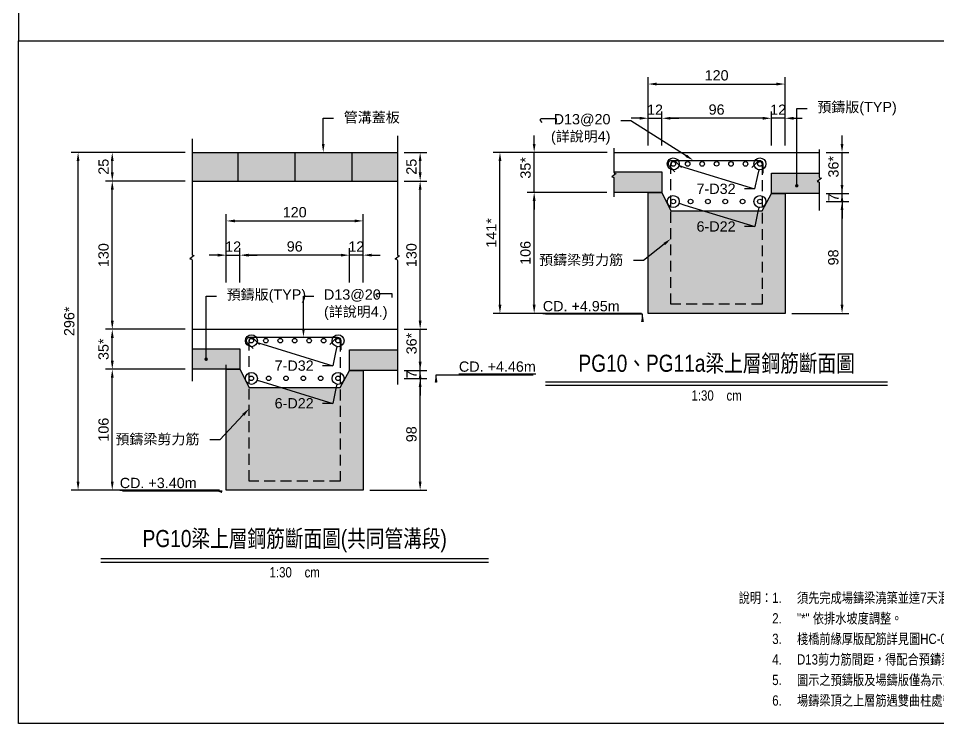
# Model space of a CAD drawing. Header units: millimetres. Extents: x 4668 to 40173, y -3560 to 14620.
# Drawn here: x 4694 to 5501, y -3560 to -2942 of the extents above; entities that cross this region are included whole.
import ezdxf
from ezdxf import colors
from ezdxf.entities.mleader import LeaderData, LeaderLine
from ezdxf.enums import TextEntityAlignment as Align
from ezdxf.math import Vec2, Vec3

# ---------------------------------------------------------------- set-up
doc = ezdxf.new("R2010")
doc.units = ezdxf.units.MM
doc.linetypes.add('HIDDEN2', pattern=[4.7625, 3.175, -1.5875])
doc.layers.get('0').transparency = 0.5
doc.layers.add('HB_0', color=7, linetype='Continuous', transparency=0.5)
doc.layers.add('預鑄版_HATCH', color=253, linetype='Continuous', transparency=0.8)
for name, color, linetype in [('HB_DIM', 1, 'Continuous'), ('HB_TXT_CTEXT', 2, 'Continuous'), ('鋼筋', 3, 'Continuous')]:
    doc.layers.add(name, color=color, linetype=linetype)
doc.styles.get("Standard").update_dxf_attribs({"font": 'arial.ttf'})
doc.dimstyles.new('30', dxfattribs={"dimscale": 3, "dimtxt": 3, "dimasz": 2.5, "dimexe": 2, "dimexo": 2, "dimgap": 1, "dimtad": 1, "dimdsep": 46, "dimtxsty": 'Standard', "dimcen": 0, "dimclrd": 1, "dimclre": 1, "dimclrt": 2, "dimadec": 0, "dimazin": 0, "dimtfac": 1, "dimtix": 1, "dimtmove": 2, "dimatfit": 3, "dimfxl": 1, "dimtolj": 1, "dimtzin": 0, "dimarcsym": 0})

# ---------------------------------------------------------------- blocks, each defined once
blk = doc.blocks.new('共管蓋板')
at = {"layer": 'HB_0'}
h = blk.add_hatch(color=253, dxfattribs=at)
h.dxf.hatch_style = 1
h.paths.add_polyline_path([(90, 0), (-90, 0), (-90, -25), (90, -25)])
at = {"layer": 'HB_0', "linetype": 'Continuous'}
for p, q in [((-90, 0), (90, 0)), ((-90, -25), (90, -25))]:
    blk.add_line(p, q, dxfattribs=at)
at = {"layer": 'HB_0'}
for points in [[(0, 0), (0, -25)], [(50, 0), (50, -25)], [(-50, 0), (-50, -25)]]:
    blk.add_lwpolyline(points, dxfattribs=at)
blk = doc.blocks.new('預鑄單元說明')
at = {"layer": 'HB_TXT_CTEXT', "width": 0.8}
for s, p in [('說明：1.', (-422.83, 110.27)), ('2.', (-422.83, 92.27)), ('3.', (-422.83, 74.27)), ('4.', (-422.83, 56.27)), ('5.', (-422.83, 38.27)), ('6.', (-422.83, 20.27))]:
    blk.add_text(s, height=9, dxfattribs=at).set_placement(p, align=Align.MIDDLE_RIGHT)
for s, p in [('須先完成場鑄梁澆築並達7天混凝土強度後，方可吊放預鑄版。', (-409.52, 110.27)), ('"*" 依排水坡度調整。', (-409.52, 92.27)), ('棧橋前緣厚版配筋詳見圖HC-026~HC-028。', (-409.52, 74.27)), ('D13剪力筋間距，得配合預鑄梁剪力筋間距調整。', (-409.52, 56.27)), ('圖示之預鑄版及場鑄版僅為示意，其配置詳見圖HS-051~HS-053。', (-409.52, 38.27)), ('場鑄梁頂之上層筋遇雙曲柱處彎折，詳見圖HC-026~HC-028。', (-409.52, 20.27))]:
    blk.add_text(s, height=9, dxfattribs=at).set_placement(p, align=Align.MIDDLE_LEFT)
blk = doc.blocks.new('_DotBlank')
at = {"color": 0, "linetype": 'ByBlock', "lineweight": -2}
blk.add_line((-0.5, 0), (-1, 0), dxfattribs=at)
blk.add_circle((0, 0), 0.5, dxfattribs=at)
blk = doc.blocks.new('*U280')
at = {"layer": 'HB_0', "color": 3, "linetype": 'Continuous'}
blk.add_circle((0, 0), 2, dxfattribs=at)
blk = doc.blocks.new('*U279')
at = {"layer": 'HB_0', "color": 0, "linetype": 'ByBlock', "lineweight": -2}
for p in [(0, 0), (5.76, -11.28), (11.52, -22.56), (17.29, -33.84), (23.05, -45.12), (28.81, -56.4), (34.57, -67.68)]:
    blk.add_blockref('*U280', p, dxfattribs=at)
blk = doc.blocks.new('*U282')
at = {"layer": 'HB_0', "color": 3, "linetype": 'Continuous'}
blk.add_circle((0, 0), 2, dxfattribs=at)
blk = doc.blocks.new('*U281')
at = {"layer": 'HB_0', "color": 0, "linetype": 'ByBlock', "lineweight": -2}
for p in [(0, 0), (6.91, -13.54), (13.83, -27.07), (20.74, -40.61), (27.66, -54.14), (34.57, -67.68)]:
    blk.add_blockref('*U282', p, dxfattribs=at)
blk = doc.blocks.new('*D295')
at = {"layer": 'Defpoints', "color": 0}
for p in [(4746.71, -3059.47), (4846.71, -3059.47), (4876.71, -3355.47)]:
    blk.add_point(p, dxfattribs=at)
at = {"layer": 'HB_DIM', "color": 1, "linetype": 'Continuous', "lineweight": -2}
for p, q in [((4840.71, -3059.47), (4740.71, -3059.47)), ((4746.71, -3347.97), (4746.71, -3066.97)), ((4870.71, -3355.47), (4740.71, -3355.47))]:
    blk.add_line(p, q, dxfattribs=at)
at = {"layer": 'HB_DIM', "color": 1}
for points in [[(4747.96, -3066.97), (4745.46, -3066.97), (4746.71, -3059.47)], [(4745.46, -3347.97), (4747.96, -3347.97), (4746.71, -3355.47)]]:
    blk.add_solid(points, dxfattribs=at)
at = {"layer": 'HB_DIM', "color": 2, "insert": (4739.06, -3207.47), "char_height": 9, "attachment_point": 5, "rotation": 90}
blk.add_mtext('\\A1;296*', dxfattribs=at)
blk = doc.blocks.new('*D296')
at = {"layer": 'Defpoints', "color": 0}
for p in [(5026.71, -3250.47), (5046.71, -3250.47), (5026.71, -3257.47)]:
    blk.add_point(p, dxfattribs=at)
at = {"layer": 'HB_DIM', "color": 1, "linetype": 'Continuous', "lineweight": -2}
for p, q in [((5046.71, -3242.97), (5046.71, -3235.47)), ((5032.71, -3250.47), (5052.71, -3250.47)), ((5046.71, -3257.47), (5046.71, -3250.47)), ((5032.71, -3257.47), (5052.71, -3257.47)), ((5046.71, -3264.97), (5046.71, -3272.47))]:
    blk.add_line(p, q, dxfattribs=at)
at = {"layer": 'HB_DIM', "color": 1}
for points in [[(5045.46, -3242.97), (5047.96, -3242.97), (5046.71, -3250.47)], [(5047.96, -3264.97), (5045.46, -3264.97), (5046.71, -3257.47)]]:
    blk.add_solid(points, dxfattribs=at)
at = {"layer": 'HB_DIM', "color": 2, "insert": (5039.21, -3253.97), "char_height": 9, "attachment_point": 5, "rotation": 90}
blk.add_mtext('\\A1;7', dxfattribs=at)
blk = doc.blocks.new('*D297')
at = {"layer": 'Defpoints', "color": 0}
for p in [(5026.71, -3214.47), (5046.71, -3214.47), (5026.71, -3250.47)]:
    blk.add_point(p, dxfattribs=at)
at = {"layer": 'HB_DIM', "color": 1, "linetype": 'Continuous', "lineweight": -2}
for p, q in [((5046.71, -3206.97), (5046.71, -3199.47)), ((5032.71, -3214.47), (5052.71, -3214.47)), ((5046.71, -3250.47), (5046.71, -3214.47)), ((5032.71, -3250.47), (5052.71, -3250.47)), ((5046.71, -3257.97), (5046.71, -3265.47))]:
    blk.add_line(p, q, dxfattribs=at)
at = {"layer": 'HB_DIM', "color": 1}
for points in [[(5045.46, -3206.97), (5047.96, -3206.97), (5046.71, -3214.47)], [(5047.96, -3257.97), (5045.46, -3257.97), (5046.71, -3250.47)]]:
    blk.add_solid(points, dxfattribs=at)
at = {"layer": 'HB_DIM', "color": 2, "insert": (5039.21, -3226.97), "char_height": 9, "attachment_point": 5, "rotation": 90}
blk.add_mtext('\\A1;36*', dxfattribs=at)
blk = doc.blocks.new('*D298')
at = {"layer": 'Defpoints', "color": 0}
for p in [(5026.71, -3257.47), (5046.71, -3257.47), (4996.71, -3355.47)]:
    blk.add_point(p, dxfattribs=at)
at = {"layer": 'HB_DIM', "color": 1, "linetype": 'Continuous', "lineweight": -2}
for p, q in [((5032.71, -3257.47), (5052.71, -3257.47)), ((5046.71, -3347.97), (5046.71, -3264.97)), ((5002.71, -3355.47), (5052.71, -3355.47))]:
    blk.add_line(p, q, dxfattribs=at)
at = {"layer": 'HB_DIM', "color": 1}
for points in [[(5047.96, -3264.97), (5045.46, -3264.97), (5046.71, -3257.47)], [(5045.46, -3347.97), (5047.96, -3347.97), (5046.71, -3355.47)]]:
    blk.add_solid(points, dxfattribs=at)
at = {"layer": 'HB_DIM', "color": 2, "insert": (5039.11, -3306.47), "char_height": 9, "attachment_point": 5, "rotation": 90}
blk.add_mtext('\\A1;98', dxfattribs=at)
blk = doc.blocks.new('*D299')
at = {"layer": 'Defpoints', "color": 0}
for p in [(5026.71, -3084.47), (5046.71, -3084.47), (5026.71, -3214.47)]:
    blk.add_point(p, dxfattribs=at)
at = {"layer": 'HB_DIM', "color": 1, "linetype": 'Continuous', "lineweight": -2}
for p, q in [((5032.71, -3084.47), (5052.71, -3084.47)), ((5046.71, -3206.97), (5046.71, -3091.97)), ((5032.71, -3214.47), (5052.71, -3214.47))]:
    blk.add_line(p, q, dxfattribs=at)
at = {"layer": 'HB_DIM', "color": 1}
for points in [[(5047.96, -3091.97), (5045.46, -3091.97), (5046.71, -3084.47)], [(5045.46, -3206.97), (5047.96, -3206.97), (5046.71, -3214.47)]]:
    blk.add_solid(points, dxfattribs=at)
at = {"layer": 'HB_DIM', "color": 2, "insert": (5039.11, -3149.47), "char_height": 9, "attachment_point": 5, "rotation": 90}
blk.add_mtext('\\A1;130', dxfattribs=at)
blk = doc.blocks.new('*D300')
at = {"layer": 'Defpoints', "color": 0}
for p in [(5026.71, -3059.47), (5046.71, -3059.47), (5026.71, -3084.47)]:
    blk.add_point(p, dxfattribs=at)
at = {"layer": 'HB_DIM', "color": 1, "linetype": 'Continuous', "lineweight": -2}
for p, q in [((5032.71, -3059.47), (5052.71, -3059.47)), ((5046.71, -3076.97), (5046.71, -3066.97)), ((5032.71, -3084.47), (5052.71, -3084.47))]:
    blk.add_line(p, q, dxfattribs=at)
at = {"layer": 'HB_DIM', "color": 1}
for points in [[(5047.96, -3066.97), (5045.46, -3066.97), (5046.71, -3059.47)], [(5045.46, -3076.97), (5047.96, -3076.97), (5046.71, -3084.47)]]:
    blk.add_solid(points, dxfattribs=at)
at = {"layer": 'HB_DIM', "color": 2, "insert": (5039.11, -3071.97), "char_height": 9, "attachment_point": 5, "rotation": 90}
blk.add_mtext('\\A1;25', dxfattribs=at)
blk = doc.blocks.new('*D301')
at = {"layer": 'Defpoints', "color": 0}
for p in [(4776.71, -3059.47), (4846.71, -3059.47), (4846.71, -3084.47)]:
    blk.add_point(p, dxfattribs=at)
at = {"layer": 'HB_DIM', "color": 1, "linetype": 'Continuous', "lineweight": -2}
for p, q in [((4840.71, -3059.47), (4770.71, -3059.47)), ((4776.71, -3076.97), (4776.71, -3066.97)), ((4840.71, -3084.47), (4770.71, -3084.47))]:
    blk.add_line(p, q, dxfattribs=at)
at = {"layer": 'HB_DIM', "color": 1}
for points in [[(4777.96, -3066.97), (4775.46, -3066.97), (4776.71, -3059.47)], [(4775.46, -3076.97), (4777.96, -3076.97), (4776.71, -3084.47)]]:
    blk.add_solid(points, dxfattribs=at)
at = {"layer": 'HB_DIM', "color": 2, "insert": (4769.11, -3071.97), "char_height": 9, "attachment_point": 5, "rotation": 90}
blk.add_mtext('\\A1;25', dxfattribs=at)
blk = doc.blocks.new('*D302')
at = {"layer": 'Defpoints', "color": 0}
for p in [(4776.71, -3084.47), (4846.71, -3084.47), (4846.71, -3214.47)]:
    blk.add_point(p, dxfattribs=at)
at = {"layer": 'HB_DIM', "color": 1, "linetype": 'Continuous', "lineweight": -2}
for p, q in [((4840.71, -3084.47), (4770.71, -3084.47)), ((4776.71, -3206.97), (4776.71, -3091.97)), ((4840.71, -3214.47), (4770.71, -3214.47))]:
    blk.add_line(p, q, dxfattribs=at)
at = {"layer": 'HB_DIM', "color": 1}
for points in [[(4777.96, -3091.97), (4775.46, -3091.97), (4776.71, -3084.47)], [(4775.46, -3206.97), (4777.96, -3206.97), (4776.71, -3214.47)]]:
    blk.add_solid(points, dxfattribs=at)
at = {"layer": 'HB_DIM', "color": 2, "insert": (4769.11, -3149.47), "char_height": 9, "attachment_point": 5, "rotation": 90}
blk.add_mtext('\\A1;130', dxfattribs=at)
blk = doc.blocks.new('*D303')
at = {"layer": 'Defpoints', "color": 0}
for p in [(4776.71, -3249.47), (4846.71, -3249.47), (4876.71, -3355.47)]:
    blk.add_point(p, dxfattribs=at)
at = {"layer": 'HB_DIM', "color": 1, "linetype": 'Continuous', "lineweight": -2}
for p, q in [((4840.71, -3249.47), (4770.71, -3249.47)), ((4776.71, -3347.97), (4776.71, -3256.97)), ((4870.71, -3355.47), (4770.71, -3355.47))]:
    blk.add_line(p, q, dxfattribs=at)
at = {"layer": 'HB_DIM', "color": 1}
for points in [[(4777.96, -3256.97), (4775.46, -3256.97), (4776.71, -3249.47)], [(4775.46, -3347.97), (4777.96, -3347.97), (4776.71, -3355.47)]]:
    blk.add_solid(points, dxfattribs=at)
at = {"layer": 'HB_DIM', "color": 2, "insert": (4769.11, -3302.47), "char_height": 9, "attachment_point": 5, "rotation": 90}
blk.add_mtext('\\A1;106', dxfattribs=at)
blk = doc.blocks.new('*D304')
at = {"layer": 'Defpoints', "color": 0}
for p in [(5258.71, -3029.47), (5258.71, -3059.47), (5354.71, -3059.47)]:
    blk.add_point(p, dxfattribs=at)
at = {"layer": 'HB_DIM', "color": 1, "linetype": 'Continuous', "lineweight": -2}
for p, q in [((5258.71, -3053.47), (5258.71, -3023.47)), ((5354.71, -3053.47), (5354.71, -3023.47)), ((5347.21, -3029.47), (5266.21, -3029.47))]:
    blk.add_line(p, q, dxfattribs=at)
at = {"layer": 'HB_DIM', "color": 1}
for points in [[(5266.21, -3028.22), (5266.21, -3030.72), (5258.71, -3029.47)], [(5347.21, -3030.72), (5347.21, -3028.22), (5354.71, -3029.47)]]:
    blk.add_solid(points, dxfattribs=at)
at = {"layer": 'HB_DIM', "color": 2, "insert": (5306.71, -3021.88), "char_height": 9, "attachment_point": 5}
blk.add_mtext('\\A1;96', dxfattribs=at)
blk = doc.blocks.new('*D305')
at = {"layer": 'Defpoints', "color": 0}
for p in [(5366.71, -2999.47), (5246.71, -3059.47), (5366.71, -3059.47)]:
    blk.add_point(p, dxfattribs=at)
at = {"layer": 'HB_DIM', "color": 1, "linetype": 'Continuous', "lineweight": -2}
for p, q in [((5246.71, -3053.47), (5246.71, -2993.47)), ((5366.71, -3053.47), (5366.71, -2993.47)), ((5254.21, -2999.47), (5359.21, -2999.47))]:
    blk.add_line(p, q, dxfattribs=at)
at = {"layer": 'HB_DIM', "color": 1}
for points in [[(5254.21, -2998.22), (5254.21, -3000.72), (5246.71, -2999.47)], [(5359.21, -3000.72), (5359.21, -2998.22), (5366.71, -2999.47)]]:
    blk.add_solid(points, dxfattribs=at)
at = {"layer": 'HB_DIM', "color": 2, "insert": (5306.71, -2991.88), "char_height": 9, "attachment_point": 5}
blk.add_mtext('\\A1;120', dxfattribs=at)
blk = doc.blocks.new('*D306')
at = {"layer": 'Defpoints', "color": 0}
for p in [(5258.71, -3029.47), (5246.71, -3059.47), (5258.71, -3059.47)]:
    blk.add_point(p, dxfattribs=at)
at = {"layer": 'HB_DIM', "color": 1, "linetype": 'Continuous', "lineweight": -2}
for p, q in [((5246.71, -3053.47), (5246.71, -3023.47)), ((5258.71, -3053.47), (5258.71, -3023.47)), ((5239.21, -3029.47), (5231.71, -3029.47)), ((5246.71, -3029.47), (5258.71, -3029.47)), ((5266.21, -3029.47), (5273.71, -3029.47))]:
    blk.add_line(p, q, dxfattribs=at)
at = {"layer": 'HB_DIM', "color": 1}
for points in [[(5239.21, -3030.72), (5239.21, -3028.22), (5246.71, -3029.47)], [(5266.21, -3028.22), (5266.21, -3030.72), (5258.71, -3029.47)]]:
    blk.add_solid(points, dxfattribs=at)
at = {"layer": 'HB_DIM', "color": 2, "insert": (5252.71, -3021.95), "char_height": 9, "attachment_point": 5}
blk.add_mtext('\\A1;12', dxfattribs=at)
blk = doc.blocks.new('*D307')
at = {"layer": 'Defpoints', "color": 0}
for p in [(5354.71, -3029.47), (5354.71, -3059.47), (5366.71, -3059.47)]:
    blk.add_point(p, dxfattribs=at)
at = {"layer": 'HB_DIM', "color": 1, "linetype": 'Continuous', "lineweight": -2}
for p, q in [((5354.71, -3053.47), (5354.71, -3023.47)), ((5366.71, -3053.47), (5366.71, -3023.47)), ((5347.21, -3029.47), (5339.71, -3029.47)), ((5366.71, -3029.47), (5354.71, -3029.47)), ((5374.21, -3029.47), (5381.71, -3029.47))]:
    blk.add_line(p, q, dxfattribs=at)
at = {"layer": 'HB_DIM', "color": 1}
for points in [[(5347.21, -3030.72), (5347.21, -3028.22), (5354.71, -3029.47)], [(5374.21, -3028.22), (5374.21, -3030.72), (5366.71, -3029.47)]]:
    blk.add_solid(points, dxfattribs=at)
at = {"layer": 'HB_DIM', "color": 2, "insert": (5360.71, -3021.95), "char_height": 9, "attachment_point": 5}
blk.add_mtext('\\A1;12', dxfattribs=at)
blk = doc.blocks.new('*D308')
at = {"layer": 'Defpoints', "color": 0}
for p in [(5146.71, -3094.47), (5216.57, -3094.47), (5246.71, -3200.47)]:
    blk.add_point(p, dxfattribs=at)
at = {"layer": 'HB_DIM', "color": 1, "linetype": 'Continuous', "lineweight": -2}
for p, q in [((5210.57, -3094.47), (5140.71, -3094.47)), ((5146.71, -3192.97), (5146.71, -3101.97)), ((5240.71, -3200.47), (5140.71, -3200.47))]:
    blk.add_line(p, q, dxfattribs=at)
at = {"layer": 'HB_DIM', "color": 1}
for points in [[(5147.96, -3101.97), (5145.46, -3101.97), (5146.71, -3094.47)], [(5145.46, -3192.97), (5147.96, -3192.97), (5146.71, -3200.47)]]:
    blk.add_solid(points, dxfattribs=at)
at = {"layer": 'HB_DIM', "color": 2, "insert": (5139.11, -3147.47), "char_height": 9, "attachment_point": 5, "rotation": 90}
blk.add_mtext('\\A1;106', dxfattribs=at)
blk = doc.blocks.new('*D309')
at = {"layer": 'Defpoints', "color": 0}
for p in [(5116.71, -3059.47), (5216.71, -3059.47), (5246.71, -3200.47)]:
    blk.add_point(p, dxfattribs=at)
at = {"layer": 'HB_DIM', "color": 1, "linetype": 'Continuous', "lineweight": -2}
for p, q in [((5210.71, -3059.47), (5110.71, -3059.47)), ((5116.71, -3192.97), (5116.71, -3066.97)), ((5240.71, -3200.47), (5110.71, -3200.47))]:
    blk.add_line(p, q, dxfattribs=at)
at = {"layer": 'HB_DIM', "color": 1}
for points in [[(5117.96, -3066.97), (5115.46, -3066.97), (5116.71, -3059.47)], [(5115.46, -3192.97), (5117.96, -3192.97), (5116.71, -3200.47)]]:
    blk.add_solid(points, dxfattribs=at)
at = {"layer": 'HB_DIM', "color": 2, "insert": (5109.14, -3129.97), "char_height": 9, "attachment_point": 5, "rotation": 90}
blk.add_mtext('\\A1;141*', dxfattribs=at)
blk = doc.blocks.new('*D310')
at = {"layer": 'Defpoints', "color": 0}
for p in [(5146.71, -3059.47), (5216.71, -3059.47), (5216.57, -3094.47)]:
    blk.add_point(p, dxfattribs=at)
at = {"layer": 'HB_DIM', "color": 1, "linetype": 'Continuous', "lineweight": -2}
for p, q in [((5146.71, -3051.97), (5146.71, -3044.47)), ((5210.71, -3059.47), (5140.71, -3059.47)), ((5146.71, -3094.47), (5146.71, -3059.47)), ((5210.57, -3094.47), (5140.71, -3094.47)), ((5146.71, -3101.97), (5146.71, -3109.47))]:
    blk.add_line(p, q, dxfattribs=at)
at = {"layer": 'HB_DIM', "color": 1}
for points in [[(5145.46, -3051.97), (5147.96, -3051.97), (5146.71, -3059.47)], [(5147.96, -3101.97), (5145.46, -3101.97), (5146.71, -3094.47)]]:
    blk.add_solid(points, dxfattribs=at)
at = {"layer": 'HB_DIM', "color": 2, "insert": (5139.21, -3072.97), "char_height": 9, "attachment_point": 5, "rotation": 90}
blk.add_mtext('\\A1;35*', dxfattribs=at)
blk = doc.blocks.new('*D318')
at = {"layer": 'Defpoints', "color": 0}
for p in [(4888.71, -3149.47), (4888.71, -3179.47), (4984.71, -3179.47)]:
    blk.add_point(p, dxfattribs=at)
at = {"layer": 'HB_DIM', "color": 1, "linetype": 'Continuous', "lineweight": -2}
for p, q in [((4888.71, -3173.47), (4888.71, -3143.47)), ((4984.71, -3173.47), (4984.71, -3143.47)), ((4977.21, -3149.47), (4896.21, -3149.47))]:
    blk.add_line(p, q, dxfattribs=at)
at = {"layer": 'HB_DIM', "color": 1}
for points in [[(4896.21, -3148.22), (4896.21, -3150.72), (4888.71, -3149.47)], [(4977.21, -3150.72), (4977.21, -3148.22), (4984.71, -3149.47)]]:
    blk.add_solid(points, dxfattribs=at)
at = {"layer": 'HB_DIM', "color": 2, "insert": (4936.71, -3141.88), "char_height": 9, "attachment_point": 5}
blk.add_mtext('\\A1;96', dxfattribs=at)
blk = doc.blocks.new('*D319')
at = {"layer": 'Defpoints', "color": 0}
for p in [(4996.71, -3119.47), (4876.71, -3179.47), (4996.71, -3179.47)]:
    blk.add_point(p, dxfattribs=at)
at = {"layer": 'HB_DIM', "color": 1, "linetype": 'Continuous', "lineweight": -2}
for p, q in [((4876.71, -3173.47), (4876.71, -3113.47)), ((4996.71, -3173.47), (4996.71, -3113.47)), ((4884.21, -3119.47), (4989.21, -3119.47))]:
    blk.add_line(p, q, dxfattribs=at)
at = {"layer": 'HB_DIM', "color": 1}
for points in [[(4884.21, -3118.22), (4884.21, -3120.72), (4876.71, -3119.47)], [(4989.21, -3120.72), (4989.21, -3118.22), (4996.71, -3119.47)]]:
    blk.add_solid(points, dxfattribs=at)
at = {"layer": 'HB_DIM', "color": 2, "insert": (4936.71, -3111.88), "char_height": 9, "attachment_point": 5}
blk.add_mtext('\\A1;120', dxfattribs=at)
blk = doc.blocks.new('*D320')
at = {"layer": 'Defpoints', "color": 0}
for p in [(4888.71, -3149.47), (4876.71, -3179.47), (4888.71, -3179.47)]:
    blk.add_point(p, dxfattribs=at)
at = {"layer": 'HB_DIM', "color": 1, "linetype": 'Continuous', "lineweight": -2}
for p, q in [((4876.71, -3173.47), (4876.71, -3143.47)), ((4888.71, -3173.47), (4888.71, -3143.47)), ((4869.21, -3149.47), (4861.71, -3149.47)), ((4876.71, -3149.47), (4888.71, -3149.47)), ((4896.21, -3149.47), (4903.71, -3149.47))]:
    blk.add_line(p, q, dxfattribs=at)
at = {"layer": 'HB_DIM', "color": 1}
for points in [[(4869.21, -3150.72), (4869.21, -3148.22), (4876.71, -3149.47)], [(4896.21, -3148.22), (4896.21, -3150.72), (4888.71, -3149.47)]]:
    blk.add_solid(points, dxfattribs=at)
at = {"layer": 'HB_DIM', "color": 2, "insert": (4882.71, -3141.95), "char_height": 9, "attachment_point": 5}
blk.add_mtext('\\A1;12', dxfattribs=at)
blk = doc.blocks.new('*D321')
at = {"layer": 'Defpoints', "color": 0}
for p in [(4984.71, -3149.47), (4984.71, -3179.47), (4996.71, -3179.47)]:
    blk.add_point(p, dxfattribs=at)
at = {"layer": 'HB_DIM', "color": 1, "linetype": 'Continuous', "lineweight": -2}
for p, q in [((4984.71, -3173.47), (4984.71, -3143.47)), ((4996.71, -3173.47), (4996.71, -3143.47)), ((4977.21, -3149.47), (4969.71, -3149.47)), ((4996.71, -3149.47), (4984.71, -3149.47)), ((5004.21, -3149.47), (5011.71, -3149.47))]:
    blk.add_line(p, q, dxfattribs=at)
at = {"layer": 'HB_DIM', "color": 1}
for points in [[(4977.21, -3150.72), (4977.21, -3148.22), (4984.71, -3149.47)], [(5004.21, -3148.22), (5004.21, -3150.72), (4996.71, -3149.47)]]:
    blk.add_solid(points, dxfattribs=at)
at = {"layer": 'HB_DIM', "color": 2, "insert": (4990.71, -3141.95), "char_height": 9, "attachment_point": 5}
blk.add_mtext('\\A1;12', dxfattribs=at)
blk = doc.blocks.new('_Dot')
at = {"color": 0, "linetype": 'ByBlock', "lineweight": -2}
blk.add_line((-0.5, 0), (-1, 0), dxfattribs=at)
at = {"color": 0, "linetype": 'ByBlock', "const_width": 0.5}
blk.add_lwpolyline([(-0.25, 0, 1), (0.25, 0, 1)], format="xyb", close=True, dxfattribs=at)
blk = doc.blocks.new('A$C4606365A')
at = {"layer": 'HB_0', "linetype": 'Continuous'}
blk.add_lwpolyline([(0, 106), (12, 106), (20, 90), (100, 90), (108, 105), (120, 105), (120, 0), (0, 0), (0, 106)], dxfattribs=at)
blk = doc.blocks.new('*U288')
at = {"layer": 'HB_0', "color": 3, "linetype": 'Continuous'}
blk.add_circle((0, 0), 2, dxfattribs=at)
blk = doc.blocks.new('*U287')
at = {"layer": 'HB_0', "color": 0, "linetype": 'ByBlock', "lineweight": -2}
for p in [(0, 0), (5.76, -11.28), (11.52, -22.56), (17.29, -33.84), (23.05, -45.12), (28.81, -56.4), (34.57, -67.68)]:
    blk.add_blockref('*U288', p, dxfattribs=at)
blk = doc.blocks.new('*U290')
at = {"layer": 'HB_0', "color": 3, "linetype": 'Continuous'}
blk.add_circle((0, 0), 2, dxfattribs=at)
blk = doc.blocks.new('*U289')
at = {"layer": 'HB_0', "color": 0, "linetype": 'ByBlock', "lineweight": -2}
for p in [(0, 0), (6.91, -13.54), (13.83, -27.07), (20.74, -40.61), (27.66, -54.14), (34.57, -67.68)]:
    blk.add_blockref('*U290', p, dxfattribs=at)
blk = doc.blocks.new('*D322')
at = {"layer": 'Defpoints', "color": 0}
for p in [(5396.71, -3095.47), (5416.71, -3095.47), (5396.71, -3102.47)]:
    blk.add_point(p, dxfattribs=at)
at = {"layer": 'HB_DIM', "color": 1, "linetype": 'Continuous', "lineweight": -2}
for p, q in [((5416.71, -3087.97), (5416.71, -3080.47)), ((5402.71, -3095.47), (5422.71, -3095.47)), ((5416.71, -3102.47), (5416.71, -3095.47)), ((5402.71, -3102.47), (5422.71, -3102.47)), ((5416.71, -3109.97), (5416.71, -3117.47))]:
    blk.add_line(p, q, dxfattribs=at)
at = {"layer": 'HB_DIM', "color": 1}
for points in [[(5415.46, -3087.97), (5417.96, -3087.97), (5416.71, -3095.47)], [(5417.96, -3109.97), (5415.46, -3109.97), (5416.71, -3102.47)]]:
    blk.add_solid(points, dxfattribs=at)
at = {"layer": 'HB_DIM', "color": 2, "insert": (5409.21, -3098.97), "char_height": 9, "attachment_point": 5, "rotation": 90}
blk.add_mtext('\\A1;7', dxfattribs=at)
blk = doc.blocks.new('*D323')
at = {"layer": 'Defpoints', "color": 0}
for p in [(5396.71, -3059.47), (5416.71, -3059.47), (5396.71, -3095.47)]:
    blk.add_point(p, dxfattribs=at)
at = {"layer": 'HB_DIM', "color": 1, "linetype": 'Continuous', "lineweight": -2}
for p, q in [((5416.71, -3051.97), (5416.71, -3044.47)), ((5402.71, -3059.47), (5422.71, -3059.47)), ((5416.71, -3095.47), (5416.71, -3059.47)), ((5402.71, -3095.47), (5422.71, -3095.47)), ((5416.71, -3102.97), (5416.71, -3110.47))]:
    blk.add_line(p, q, dxfattribs=at)
at = {"layer": 'HB_DIM', "color": 1}
for points in [[(5415.46, -3051.97), (5417.96, -3051.97), (5416.71, -3059.47)], [(5417.96, -3102.97), (5415.46, -3102.97), (5416.71, -3095.47)]]:
    blk.add_solid(points, dxfattribs=at)
at = {"layer": 'HB_DIM', "color": 2, "insert": (5409.21, -3071.97), "char_height": 9, "attachment_point": 5, "rotation": 90}
blk.add_mtext('\\A1;36*', dxfattribs=at)
blk = doc.blocks.new('*D324')
at = {"layer": 'Defpoints', "color": 0}
for p in [(5396.71, -3102.47), (5416.71, -3102.47), (5366.71, -3200.47)]:
    blk.add_point(p, dxfattribs=at)
at = {"layer": 'HB_DIM', "color": 1, "linetype": 'Continuous', "lineweight": -2}
for p, q in [((5402.71, -3102.47), (5422.71, -3102.47)), ((5416.71, -3192.97), (5416.71, -3109.97)), ((5372.71, -3200.47), (5422.71, -3200.47))]:
    blk.add_line(p, q, dxfattribs=at)
at = {"layer": 'HB_DIM', "color": 1}
for points in [[(5417.96, -3109.97), (5415.46, -3109.97), (5416.71, -3102.47)], [(5415.46, -3192.97), (5417.96, -3192.97), (5416.71, -3200.47)]]:
    blk.add_solid(points, dxfattribs=at)
at = {"layer": 'HB_DIM', "color": 2, "insert": (5409.11, -3151.47), "char_height": 9, "attachment_point": 5, "rotation": 90}
blk.add_mtext('\\A1;98', dxfattribs=at)
blk = doc.blocks.new('*D335')
at = {"layer": 'Defpoints', "color": 0}
for p in [(4776.71, -3214.47), (4846.71, -3214.47), (4846.71, -3249.47)]:
    blk.add_point(p, dxfattribs=at)
at = {"layer": 'HB_DIM', "color": 1, "linetype": 'Continuous', "lineweight": -2}
for p, q in [((4840.71, -3214.47), (4770.71, -3214.47)), ((4776.71, -3241.97), (4776.71, -3221.97)), ((4840.71, -3249.47), (4770.71, -3249.47))]:
    blk.add_line(p, q, dxfattribs=at)
at = {"layer": 'HB_DIM', "color": 1}
for points in [[(4777.96, -3221.97), (4775.46, -3221.97), (4776.71, -3214.47)], [(4775.46, -3241.97), (4777.96, -3241.97), (4776.71, -3249.47)]]:
    blk.add_solid(points, dxfattribs=at)
at = {"layer": 'HB_DIM', "color": 2, "insert": (4769.06, -3231.97), "char_height": 9, "attachment_point": 5, "rotation": 90}
blk.add_mtext('\\A1;35*', dxfattribs=at)

msp = doc.modelspace()

# ---------------------------------------------------------------- hatches: boundary and pattern name
at = {"layer": 'HB_0'}
h = msp.add_hatch(color=253, dxfattribs=at)
h.dxf.hatch_style = 1
h.paths.add_polyline_path([(5246.709, -3200.47), (5246.709, -3094.47), (5258.709, -3094.47), (5266.709, -3110.471), (5346.709, -3110.471), (5354.709, -3095.47), (5366.709, -3095.47), (5366.709, -3200.47)])
h = msp.add_hatch(color=253, dxfattribs=at)
h.dxf.hatch_style = 1
h.paths.add_polyline_path([(4876.709, -3355.47), (4876.709, -3249.47), (4888.709, -3249.47), (4896.709, -3265.471), (4976.709, -3265.471), (4984.709, -3250.47), (4996.709, -3250.47), (4996.709, -3355.47)])
at = {"layer": '預鑄版_HATCH', "linetype": 'Continuous'}
h = msp.add_hatch(color=256, dxfattribs=at)
h.dxf.hatch_style = 2
h.paths.add_polyline_path([(5216.709, -3076.471), (5216.709, -3094.471), (5258.709, -3094.471), (5258.709, -3076.471)])
h = msp.add_hatch(color=256, dxfattribs=at)
h.dxf.hatch_style = 2
h.paths.add_polyline_path([(5396.709, -3095.47), (5396.783, -3077.47), (5354.709, -3077.47), (5354.709, -3095.47)])
h = msp.add_hatch(color=256, dxfattribs=at)
h.dxf.hatch_style = 2
h.paths.add_polyline_path([(4846.709, -3231.471), (4846.709, -3249.471), (4888.709, -3249.471), (4888.709, -3231.471)])
h = msp.add_hatch(color=256, dxfattribs=at)
h.dxf.hatch_style = 2
h.paths.add_polyline_path([(5026.709, -3250.47), (5026.783, -3232.47), (4984.709, -3232.47), (4984.709, -3250.47)])

# ---------------------------------------------------------------- linework, layer by layer
at = {"layer": 'Defpoints', "color": 1, "linetype": 'Continuous'}
for points in [[(9428.39, -2961.61), (9428.39, -1902.61), (4694.39, -1902.61), (4694.39, -2961.61)], [(4694.39, -2961.61), (9428.39, -2961.61)], [(4694.39, -2961.61), (7061.39, -2961.61), (7061.39, -3293.11), (6462.89, -3293.11), (6462.89, -3560.11), (4694.39, -3560.11), (4694.39, -2961.61)]]:
    msp.add_lwpolyline(points, dxfattribs=at)
at = {"layer": 'HB_0', "linetype": 'Continuous'}
msp.add_line((5216.709, -3059.47), (5396.709, -3059.47), dxfattribs=at)
at = {"layer": 'HB_0'}
msp.add_line((4846.709, -3214.421), (5026.709, -3214.47), dxfattribs=at)
at = {"layer": 'HB_0', "ltscale": 0.5}
msp.add_line((4876.709, -3355.47), (4876.709, -3245.471), dxfattribs=at)
at = {"layer": 'HB_0', "color": 4}
msp.add_line((4996.709, -3355.47), (4876.709, -3355.47), dxfattribs=at)
at = {"layer": 'HB_0', "color": 7, "linetype": 'Continuous'}
for points in [[(5216.709, -3076.471), (5258.709, -3076.471), (5258.709, -3094.471), (5216.709, -3094.471)], [(5396.709, -3095.47), (5354.709, -3095.47), (5354.709, -3077.47), (5396.783, -3077.47)], [(4846.709, -3231.471), (4888.709, -3231.471), (4888.709, -3249.471), (4846.709, -3249.471)], [(5026.709, -3250.47), (4984.709, -3250.47), (4984.709, -3232.47), (5026.783, -3232.47)]]:
    msp.add_lwpolyline(points, dxfattribs=at)
at = {"layer": 'HB_DIM', "linetype": 'Continuous'}
for points in [[(4846.709, -3047.453), (4846.709, -3148.502, 0.5294727), (4848.563, -3149.762), (4844.856, -3152.643, -0.5328152), (4846.709, -3153.902), (4846.709, -3259.951)], [(5026.709, -3044.721), (5026.709, -3148.77, 0.5294727), (5028.563, -3150.03), (5024.856, -3152.911, -0.5328152), (5026.709, -3154.17), (5026.709, -3262.732)], [(5216.709, -3055.721), (5216.709, -3076.77, 0.5294727), (5218.563, -3078.03), (5214.856, -3080.911, -0.5328152), (5216.709, -3082.17), (5216.709, -3098.219)], [(5396.709, -3056.721), (5396.709, -3080.77, 0.5294727), (5398.563, -3082.03), (5394.856, -3084.911, -0.5328152), (5396.709, -3086.17), (5396.709, -3110.219)]]:
    msp.add_lwpolyline(points, format="xyb", dxfattribs=at)
at = {"layer": 'HB_TXT_CTEXT', "color": 3, "linetype": 'Continuous'}
for p, q in [((5156.709, -3260.47), (5456.709, -3260.47)), ((4766.709, -3415.47), (5106.709, -3415.47))]:
    msp.add_line(p, q, dxfattribs=at)
at = {"layer": 'HB_TXT_CTEXT', "color": 1, "linetype": 'Continuous'}
for p, q in [((5156.709, -3263.47), (5456.709, -3263.47)), ((4766.709, -3418.47), (5106.709, -3418.47))]:
    msp.add_line(p, q, dxfattribs=at)
at = {"layer": 'HB_TXT_CTEXT', "linetype": 'Continuous'}
for points in [[(5153.719, -3033.054), (5152.387, -3031.559, -0.647602), (5153.193, -3029.761), (5165.927, -3029.761), (5165.927, -3033.267)], [(5009.743, -3186.438), (5008.411, -3184.943, -0.647602), (5009.217, -3183.145), (5021.951, -3183.145), (5021.951, -3186.651)]]:
    msp.add_lwpolyline(points, format="xyb", dxfattribs=at)
at = {"layer": '鋼筋', "linetype": 'Continuous'}
for points in [[(5270.211, -3076.429), (5265.261, -3071.48, -0.6681786), (5267.383, -3066.358), (5344.143, -3066.358, -0.4142136), (5347.143, -3069.358), (5347.143, -3077.49)], [(4900.211, -3231.429), (4895.261, -3226.48, -0.6681786), (4897.383, -3221.358), (4974.143, -3221.358, -0.4142136), (4977.143, -3224.358), (4977.143, -3232.49)]]:
    msp.add_lwpolyline(points, format="xyb", dxfattribs=at)
at = {"layer": '鋼筋', "linetype": 'HIDDEN2', "ltscale": 3}
for points in [[(5337.492, -3072.651), (5342.442, -3067.702, -0.6681786), (5346.709, -3069.469), (5346.709, -3192.47), (5266.709, -3192.47), (5266.709, -3069.469, -0.6681786), (5270.977, -3067.702), (5275.927, -3072.651)], [(4967.492, -3227.651), (4972.442, -3222.702, -0.6681786), (4976.709, -3224.469), (4976.709, -3347.47), (4896.709, -3347.47), (4896.709, -3224.469, -0.6681786), (4900.977, -3222.702), (4905.927, -3227.651)]]:
    msp.add_lwpolyline(points, format="xyb", dxfattribs=at)

# ---------------------------------------------------------------- block references
at = {"color": 4}
for p in [(5246.709, -3200.47), (4876.709, -3355.47)]:
    msp.add_blockref('A$C4606365A', p, dxfattribs=at)
at = {"layer": 'HB_0', "color": 7, "rotation": 62.94022679199499}
for name, p in [('*U287', (5268.709, -3069.469)), ('*U289', (5268.709, -3102.469)), ('*U279', (4898.709, -3224.469)), ('*U281', (4898.709, -3257.469))]:
    msp.add_blockref(name, p, dxfattribs=at)
at = {"layer": 'HB_0'}
for name, p in [('共管蓋板', (4936.709, -3059.47)), ('預鑄單元說明', (5786.712, -3560.11))]:
    msp.add_blockref(name, p, dxfattribs=at)

# ---------------------------------------------------------------- texts
at = {"layer": 'HB_TXT_CTEXT', "color": 3, "linetype": 'Continuous', "width": 0.8}
for s, p in [('PG10、PG11a梁上層鋼筋斷面圖', (5306.709, -3243.97)), ('PG10梁上層鋼筋斷面圖(共同管溝段)', (4936.709, -3398.97))]:
    msp.add_text(s, height=15, rotation=360, dxfattribs=at).set_placement(p, align=Align.MIDDLE)
at = {"layer": 'HB_TXT_CTEXT', "linetype": 'Continuous', "width": 0.8}
for p in [(5306.709, -3272.47), (4936.709, -3427.47)]:
    msp.add_text('1:30    cm', height=9, rotation=360, dxfattribs=at).set_placement(p, align=Align.MIDDLE)

# ---------------------------------------------------------------- dimensions: what is measured, and where the dimension line sits
at = {"layer": 'HB_DIM', "linetype": 'Continuous'}
for base, p1, p2, picture, middle in [((5366.709, -2999.47), (5246.709, -3059.47), (5366.709, -3059.47), '*D305', (5306.709, -2991.876)), ((5258.709, -3029.47), (5246.709, -3059.47), (5258.709, -3059.47), '*D306', (5252.709, -3021.952)), ((4996.709, -3119.471), (4876.709, -3179.471), (4996.709, -3179.471), '*D319', (4936.709, -3111.876)), ((4888.709, -3149.471), (4876.709, -3179.471), (4888.709, -3179.471), '*D320', (4882.709, -3141.953))]:
    dim = msp.add_linear_dim(base=base, p1=p1, p2=p2, dimstyle='30', dxfattribs=at)
    dim.commit()
    dim.dimension.update_dxf_attribs({"geometry": picture, "text_midpoint": middle})
for base, p1, p2, angle, picture, middle in [((5258.709, -3029.47), (5354.709, -3059.47), (5258.709, -3059.47), 180, '*D304', (5306.709, -3021.876)), ((5354.709, -3029.47), (5366.709, -3059.47), (5354.709, -3059.47), 180, '*D307', (5360.709, -3021.952)), ((4776.709, -3059.47), (4846.709, -3084.47), (4846.709, -3059.47), 90, '*D301', (4769.115, -3071.97)), ((5046.709, -3059.47), (5026.709, -3084.47), (5026.709, -3059.47), 90, '*D300', (5039.115, -3071.97)), ((5416.709, -3095.47), (5396.709, -3102.469), (5396.709, -3095.47), 90, '*D322', (5409.209, -3098.97)), ((4776.709, -3084.47), (4846.709, -3214.47), (4846.709, -3084.47), 90, '*D302', (4769.115, -3149.47)), ((5046.709, -3084.47), (5026.709, -3214.47), (5026.709, -3084.47), 90, '*D299', (5039.115, -3149.47)), ((5146.709, -3094.468), (5246.709, -3200.47), (5216.569, -3094.468), 90, '*D308', (5139.115, -3147.469)), ((5416.709, -3102.47), (5366.709, -3200.47), (5396.709, -3102.47), 90, '*D324', (5409.115, -3151.47)), ((4888.709, -3149.471), (4984.709, -3179.471), (4888.709, -3179.471), 180, '*D318', (4936.709, -3141.876)), ((4984.709, -3149.471), (4996.709, -3179.471), (4984.709, -3179.471), 180, '*D321', (4990.709, -3141.953)), ((5046.709, -3250.47), (5026.709, -3257.469), (5026.709, -3250.47), 90, '*D296', (5039.209, -3253.97)), ((4776.709, -3249.47), (4876.709, -3355.47), (4846.709, -3249.47), 90, '*D303', (4769.115, -3302.47)), ((5046.709, -3257.47), (4996.709, -3355.47), (5026.709, -3257.47), 90, '*D298', (5039.115, -3306.47))]:
    dim = msp.add_linear_dim(base=base, p1=p1, p2=p2, angle=angle, dimstyle='30', dxfattribs=at)
    dim.commit()
    dim.dimension.update_dxf_attribs({"geometry": picture, "text_midpoint": middle})
for base, p1, p2, picture, middle in [((5146.709, -3059.47), (5216.569, -3094.468), (5216.709, -3059.47), '*D310', (5139.209, -3072.97)), ((5416.709, -3059.469), (5396.709, -3095.47), (5396.709, -3059.469), '*D323', (5409.209, -3071.97)), ((5046.709, -3214.469), (5026.709, -3250.47), (5026.709, -3214.469), '*D297', (5039.209, -3226.97))]:
    dim = msp.add_linear_dim(base=base, p1=p1, p2=p2, angle=90, text='<>*', dimstyle='30', dxfattribs=at)
    dim.commit()
    dim.dimension.update_dxf_attribs({"geometry": picture, "text_midpoint": middle, "dimtype": 160})
for base, p1, p2, picture, middle in [((4746.709, -3059.47), (4876.709, -3355.47), (4846.709, -3059.47), '*D295', (4739.061, -3207.47)), ((5116.709, -3059.47), (5246.709, -3200.47), (5216.709, -3059.47), '*D309', (5109.137, -3129.97)), ((4776.709, -3214.47), (4846.709, -3249.471), (4846.709, -3214.47), '*D335', (4769.061, -3231.971))]:
    dim = msp.add_linear_dim(base=base, p1=p1, p2=p2, angle=90, text='<>*', dimstyle='30', dxfattribs=at)
    dim.commit()
    dim.dimension.update_dxf_attribs({"geometry": picture, "text_midpoint": middle})

# ---------------------------------------------------------------- leaders
at = {"layer": 'HB_DIM'}
ml = msp.add_multileader_mtext('Standard', dxfattribs=at)
ml.set_content('預鑄版(TYP)', color=2)
ml.set_leader_properties(color=1)
ml.set_arrow_properties(name='DOT')
ml.build(insert=Vec2(0, 0))
ml.multileader.update_dxf_attribs({"dogleg_length": 3, "arrow_head_size": 3, "scale": 3})
ctx = ml.context
ctx.base_point, ctx.scale, ctx.char_height, ctx.arrow_head_size, ctx.landing_gap_size, ctx.plane_origin = Vec3(5386.041, -3021.113), 3, 9, 3, 9, Vec3(5345.918, -3005.283)
notes = []
notes.append((ctx, [(0, (1, 1, 0), (5377.041, -3020.936), (1, 0), 9, [(0, [(5377.041, -3088.649)], 0, [])])]))
ctx.mtext.insert, ctx.mtext.flow_direction = Vec3(5395.041, -3015.113), 5
ml = msp.add_multileader_mtext('Standard', dxfattribs=at)
ml.set_content('管溝蓋板', color=2)
ml.set_leader_properties(color=1)
ml.build(insert=Vec2(0, 0))
ml.multileader.update_dxf_attribs({"dogleg_length": 3, "arrow_head_size": 7.5, "scale": 3})
ctx = ml.context
ctx.base_point, ctx.scale, ctx.char_height, ctx.arrow_head_size, ctx.landing_gap_size, ctx.plane_origin = Vec3(4970.709, -3029.47), 3, 9, 7.5, 9, Vec3(4930.586, -2981.249)
notes.append((ctx, [(0, (1, 1, 0), (4961.709, -3029.24), (1, 0), 9, [(0, [(4961.709, -3059.47)], 0, [])])]))
ctx.mtext.insert, ctx.mtext.flow_direction = Vec3(4979.709, -3024.126), 5
ml = msp.add_multileader_mtext('Standard', dxfattribs=at)
ml.set_content('D13@20\\P(詳說明4)', color=2)
ml.set_leader_properties(color=1)
ml.build(insert=Vec2(0, 0))
ml.multileader.update_dxf_attribs({"dogleg_length": 3, "arrow_head_size": 7.5, "scale": 3})
ctx = ml.context
ctx.base_point, ctx.scale, ctx.char_height, ctx.arrow_head_size, ctx.landing_gap_size, ctx.plane_origin = Vec3(5153.109, -3031.785), 3, 9, 7.5, 9, Vec3(5236.263, -3062.826)
ctx.text_align_type = 2
notes.append((ctx, [(0, (1, 1, 0), (5231.623, -3031.608), (-1, 0), 9, [(0, [(5286.263, -3066.326)], 0, [])])]))
ctx.mtext.insert, ctx.mtext.alignment, ctx.mtext.flow_direction = Vec3(5213.623, -3025.785), 3, 5
at = {"layer": 'HB_DIM', "linetype": 'Continuous'}
ml = msp.add_multileader_mtext('Standard', dxfattribs=at)
ml.set_content('7-D32', color=2)
ml.set_leader_properties(color=1)
ml.set_arrow_properties(name='DOTBLANK')
ml.build(insert=Vec2(0, 0))
ml.multileader.update_dxf_attribs({"dogleg_length": 3, "arrow_head_size": 10.5, "scale": 3})
ctx = ml.context
ctx.base_point, ctx.scale, ctx.char_height, ctx.arrow_head_size, ctx.landing_gap_size, ctx.plane_origin = Vec3(5280.117, -3091.311), 3, 9, 10.5, 9, Vec3(5705.553, -3027.157)
notes.append((ctx, [(0, (1, 1, 0), (5340.066, -3091.387), (-1, 0), 9, [(0, [(5268.709, -3069.469)], 0, []), (1, [(5344.709, -3069.469)], 0, [])])]))
ctx.mtext.insert, ctx.mtext.flow_direction = Vec3(5289.117, -3086.811), 5
ml = msp.add_multileader_mtext('Standard', dxfattribs=at)
ml.set_content('6-D22', color=2)
ml.set_leader_properties(color=1)
ml.set_arrow_properties(name='DOTBLANK')
ml.build(insert=Vec2(0, 0))
ml.multileader.update_dxf_attribs({"dogleg_length": 3, "arrow_head_size": 10.5, "scale": 3})
ctx = ml.context
ctx.base_point, ctx.scale, ctx.char_height, ctx.arrow_head_size, ctx.landing_gap_size, ctx.plane_origin = Vec3(5280.117, -3124.31), 3, 9, 10.5, 9, Vec3(5705.553, -3060.156)
notes.append((ctx, [(0, (1, 1, 0), (5340.192, -3124.387), (-1, 0), 9, [(0, [(5268.709, -3102.469)], 0, []), (1, [(5344.709, -3102.469)], 0, [])])]))
ctx.mtext.insert, ctx.mtext.flow_direction = Vec3(5289.117, -3119.81), 5
at = {"layer": 'HB_DIM'}
ml = msp.add_multileader_mtext('Standard', dxfattribs=at)
ml.set_content('預鑄梁剪力筋', color=2)
ml.set_leader_properties(color=1)
ml.build(insert=Vec2(0, 0))
ml.multileader.update_dxf_attribs({"dogleg_length": 3, "arrow_head_size": 7.5, "scale": 3})
ctx = ml.context
ctx.base_point, ctx.scale, ctx.char_height, ctx.arrow_head_size, ctx.landing_gap_size, ctx.plane_origin = Vec3(5142.355, -3154.476), 3, 9, 7.5, 9, Vec3(5228.631, -3169.358)
ctx.text_align_type = 2
notes.append((ctx, [(0, (1, 1, 0), (5242.705, -3154.297), (-1, 0), 9, [(0, [(5266.709, -3135.017)], 0, [])])]))
ctx.mtext.insert, ctx.mtext.alignment, ctx.mtext.flow_direction = Vec3(5224.705, -3149.132), 3, 5
ml = msp.add_multileader_mtext('Standard', dxfattribs=at)
ml.set_content('預鑄版(TYP)', color=2)
ml.set_leader_properties(color=1)
ml.set_arrow_properties(name='DOT')
ml.build(insert=Vec2(0, 0))
ml.multileader.update_dxf_attribs({"dogleg_length": 3, "arrow_head_size": 3, "scale": 3})
ctx = ml.context
ctx.base_point, ctx.scale, ctx.char_height, ctx.arrow_head_size, ctx.landing_gap_size, ctx.plane_origin = Vec3(4868.041, -3185.471), 3, 9, 3, 9, Vec3(4827.918, -3159.284)
notes.append((ctx, [(0, (1, 1, 0), (4859.041, -3185.294), (1, 0), 9, [(0, [(4859.041, -3240.649)], 0, [])])]))
ctx.mtext.insert, ctx.mtext.flow_direction = Vec3(4877.041, -3179.471), 5
ml = msp.add_multileader_mtext('Standard', dxfattribs=at)
ml.set_content('D13@20\\P(詳說明4.)', color=2)
ml.set_leader_properties(color=1)
ml.build(insert=Vec2(0, 0))
ml.multileader.update_dxf_attribs({"dogleg_length": 3, "arrow_head_size": 7.5, "scale": 3})
ctx = ml.context
ctx.base_point, ctx.scale, ctx.char_height, ctx.arrow_head_size, ctx.landing_gap_size, ctx.plane_origin = Vec3(4953.376, -3185.471), 3, 9, 7.5, 9, Vec3(4913.253, -3143.105)
notes.append((ctx, [(0, (1, 1, 0), (4944.376, -3185.294), (1, 0), 9, [(0, [(4944.376, -3221.327)], 0, [])])]))
ctx.mtext.insert, ctx.mtext.flow_direction = Vec3(4962.376, -3179.471), 5
ml = msp.add_multileader_mtext('Standard', dxfattribs=at)
ml.set_content('\\L{\\LCD. +4.95m}', color=2)
ml.set_leader_properties(color=1)
ml.build(insert=Vec2(0, 0))
ml.multileader.update_dxf_attribs({"text_left_attachment_type": 5, "text_right_attachment_type": 8, "dogleg_length": 3, "arrow_head_size": 7.5, "scale": 3})
ctx = ml.context
ctx.base_point, ctx.scale, ctx.char_height, ctx.arrow_head_size, ctx.landing_gap_size, ctx.plane_origin = Vec3(5146.881, -3200.47), 3, 9, 7.5, 9, Vec3(5252.403, -3200.47)
ctx.left_attachment, ctx.right_attachment, ctx.text_align_type = 5, 8, 2
notes.append((ctx, [(0, (1, 1, 0), (5241.709, -3201.333), (-1, 0), 11, [(0, [(5241.709, -3200.47)], 0, [])])]))
ctx.mtext.insert, ctx.mtext.alignment, ctx.mtext.flow_direction = Vec3(5221.709, -3189.67), 3, 5
at = {"layer": 'HB_DIM', "linetype": 'Continuous'}
ml = msp.add_multileader_mtext('Standard', dxfattribs=at)
ml.set_content('7-D32', color=2)
ml.set_leader_properties(color=1)
ml.set_arrow_properties(name='DOTBLANK')
ml.build(insert=Vec2(0, 0))
ml.multileader.update_dxf_attribs({"dogleg_length": 3, "arrow_head_size": 10.5, "scale": 3})
ctx = ml.context
ctx.base_point, ctx.scale, ctx.char_height, ctx.arrow_head_size, ctx.landing_gap_size, ctx.plane_origin = Vec3(4910.117, -3246.311), 3, 9, 10.5, 9, Vec3(5335.553, -3182.157)
notes.append((ctx, [(0, (1, 1, 0), (4970.066, -3246.387), (-1, 0), 9, [(0, [(4898.709, -3224.469)], 0, []), (1, [(4974.709, -3224.469)], 0, [])])]))
ctx.mtext.insert, ctx.mtext.flow_direction = Vec3(4919.117, -3241.811), 5
at = {"layer": 'HB_DIM'}
ml = msp.add_multileader_mtext('Standard', dxfattribs=at)
ml.set_content('{\\LCD. +4.46m}', color=2)
ml.set_leader_properties(color=1)
ml.build(insert=Vec2(0, 0))
ml.multileader.update_dxf_attribs({"text_left_attachment_type": 5, "text_right_attachment_type": 8, "dogleg_length": 3, "arrow_head_size": 7.5, "scale": 3})
ctx = ml.context
ctx.base_point, ctx.scale, ctx.char_height, ctx.arrow_head_size, ctx.landing_gap_size, ctx.plane_origin = Vec3(5071.709, -3253.47), 3, 9, 7.5, 9, Vec3(5052.403, -3253.47)
ctx.left_attachment, ctx.right_attachment = 5, 8
notes.append((ctx, [(0, (1, 1, 0), (5060.709, -3254.486), (1, 0), 11, [(0, [(5060.709, -3253.47)], 0, [])])]))
ctx.mtext.insert, ctx.mtext.flow_direction = Vec3(5080.709, -3242.67), 5
at = {"layer": 'HB_DIM', "linetype": 'Continuous'}
ml = msp.add_multileader_mtext('Standard', dxfattribs=at)
ml.set_content('6-D22', color=2)
ml.set_leader_properties(color=1)
ml.set_arrow_properties(name='DOTBLANK')
ml.build(insert=Vec2(0, 0))
ml.multileader.update_dxf_attribs({"dogleg_length": 3, "arrow_head_size": 10.5, "scale": 3})
ctx = ml.context
ctx.base_point, ctx.scale, ctx.char_height, ctx.arrow_head_size, ctx.landing_gap_size, ctx.plane_origin = Vec3(4910.117, -3279.31), 3, 9, 10.5, 9, Vec3(5335.553, -3215.156)
notes.append((ctx, [(0, (1, 1, 0), (4970.192, -3279.387), (-1, 0), 9, [(0, [(4898.709, -3257.469)], 0, []), (1, [(4974.709, -3257.469)], 0, [])])]))
ctx.mtext.insert, ctx.mtext.flow_direction = Vec3(4919.117, -3274.81), 5
at = {"layer": 'HB_DIM'}
ml = msp.add_multileader_mtext('Standard', dxfattribs=at)
ml.set_content('預鑄梁剪力筋', color=2)
ml.set_leader_properties(color=1)
ml.build(insert=Vec2(0, 0))
ml.multileader.update_dxf_attribs({"dogleg_length": 3, "arrow_head_size": 7.5, "scale": 3})
ctx = ml.context
ctx.base_point, ctx.scale, ctx.char_height, ctx.arrow_head_size, ctx.landing_gap_size, ctx.plane_origin = Vec3(4770.807, -3311.6), 3, 9, 7.5, 9, Vec3(4858.631, -3318.358)
ctx.text_align_type = 2
notes.append((ctx, [(0, (1, 1, 0), (4871.157, -3311.421), (-1, 0), 9, [(0, [(4896.709, -3284.017)], 0, [])])]))
ctx.mtext.insert, ctx.mtext.alignment, ctx.mtext.flow_direction = Vec3(4853.157, -3306.257), 3, 5
ml = msp.add_multileader_mtext('Standard', dxfattribs=at)
ml.set_content('\\L{\\LCD. +3.40m}', color=2)
ml.set_leader_properties(color=1)
ml.build(insert=Vec2(0, 0))
ml.multileader.update_dxf_attribs({"text_left_attachment_type": 5, "text_right_attachment_type": 8, "dogleg_length": 3, "arrow_head_size": 7.5, "scale": 3})
ctx = ml.context
ctx.base_point, ctx.scale, ctx.char_height, ctx.arrow_head_size, ctx.landing_gap_size, ctx.plane_origin = Vec3(4775.881, -3355.47), 3, 9, 7.5, 9, Vec3(4882.403, -3355.47)
ctx.left_attachment, ctx.right_attachment, ctx.text_align_type = 5, 8, 2
notes.append((ctx, [(0, (1, 1, 0), (4870.709, -3356.333), (-1, 0), 11, [(0, [(4865.709, -3355.47)], 0, [])])]))
ctx.mtext.insert, ctx.mtext.alignment, ctx.mtext.flow_direction = Vec3(4850.709, -3344.67), 3, 5
for ctx, leaders in notes:
    for number, flags, end, landing, length, lines in leaders:
        leader = LeaderData()
        leader.index, (leader.has_last_leader_line, leader.has_dogleg_vector, leader.attachment_direction) = number, flags
        leader.last_leader_point, leader.dogleg_vector, leader.dogleg_length = Vec3(end), Vec3(landing), length
        for number, points, colour, breaks in lines:
            line = LeaderLine()
            line.index, line.vertices, line.color, line.breaks = number, Vec3.list(points), colors.encode_raw_color(colour), breaks
            leader.lines.append(line)
        ctx.leaders.append(leader)

doc.saveas('drawing.dxf')
